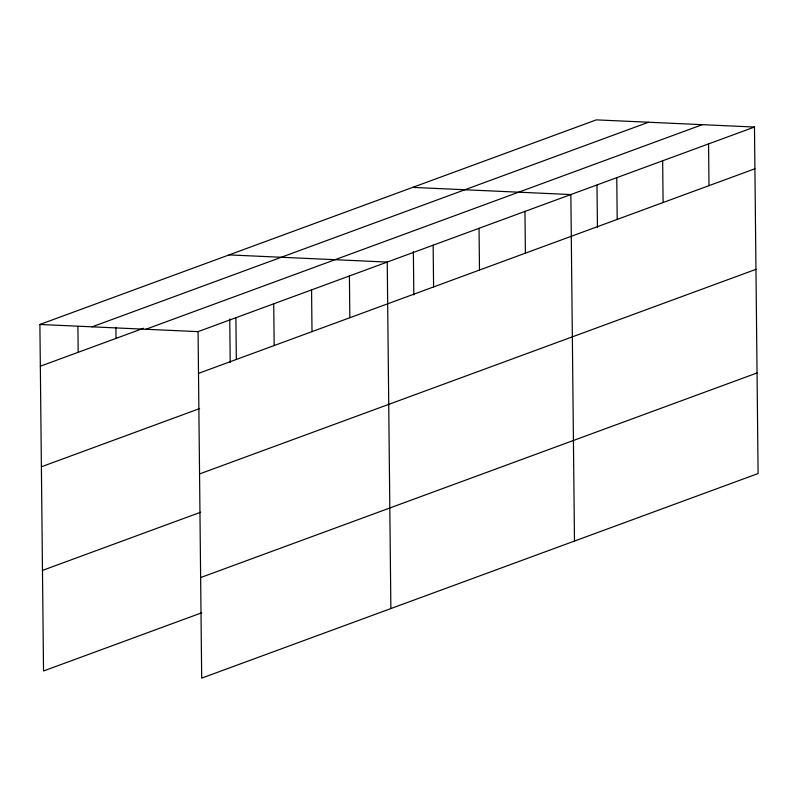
<?xml version="1.0" encoding="UTF-8"?>
<svg xmlns="http://www.w3.org/2000/svg" width="798" height="798" viewBox="0 0 798 798"><rect width="100%" height="100%" fill="white"/><g stroke="black" fill="none" stroke-linecap="round" stroke-linejoin="round"><path stroke-width="1.2" d="M201.754 612.784L43.531 670.968L39.9 324.467L596.315 119.87L754.469 127.032L758.1 473.533L201.685 678.13L198.064 331.629L754.469 127.032M92.089 326.831L648.505 122.234M40.339 366.212L143.53 328.267M145.864 329.265L702.28 124.668M198.493 373.374L754.908 168.767M41.386 466.78L199.61 408.596M199.55 473.942L755.965 269.335M42.474 570.4L200.697 512.216M200.637 577.562L757.043 372.955M412.696 187.39L570.859 194.552L574.48 541.054M229.076 254.901L387.239 262.063L390.87 608.565M39.9 324.467L198.064 331.629M708.564 143.909L709.003 185.645M662.659 160.787L663.098 202.532M616.764 177.665L617.193 219.41M596.994 185.196L597.443 227.41M524.954 211.43L525.393 253.166M479.049 228.308L479.488 270.043M433.144 245.186L433.583 286.931M413.364 251.47L413.823 294.931M349.404 275.978L349.843 317.724M311.569 289.893L312.008 331.629M273.734 303.809L274.173 345.544M235.899 317.724L236.338 359.459M229.754 318.991L230.203 362.452M115.89 327.33L116.009 338.382M77.905 326.512L78.174 352.297"/></g></svg>
